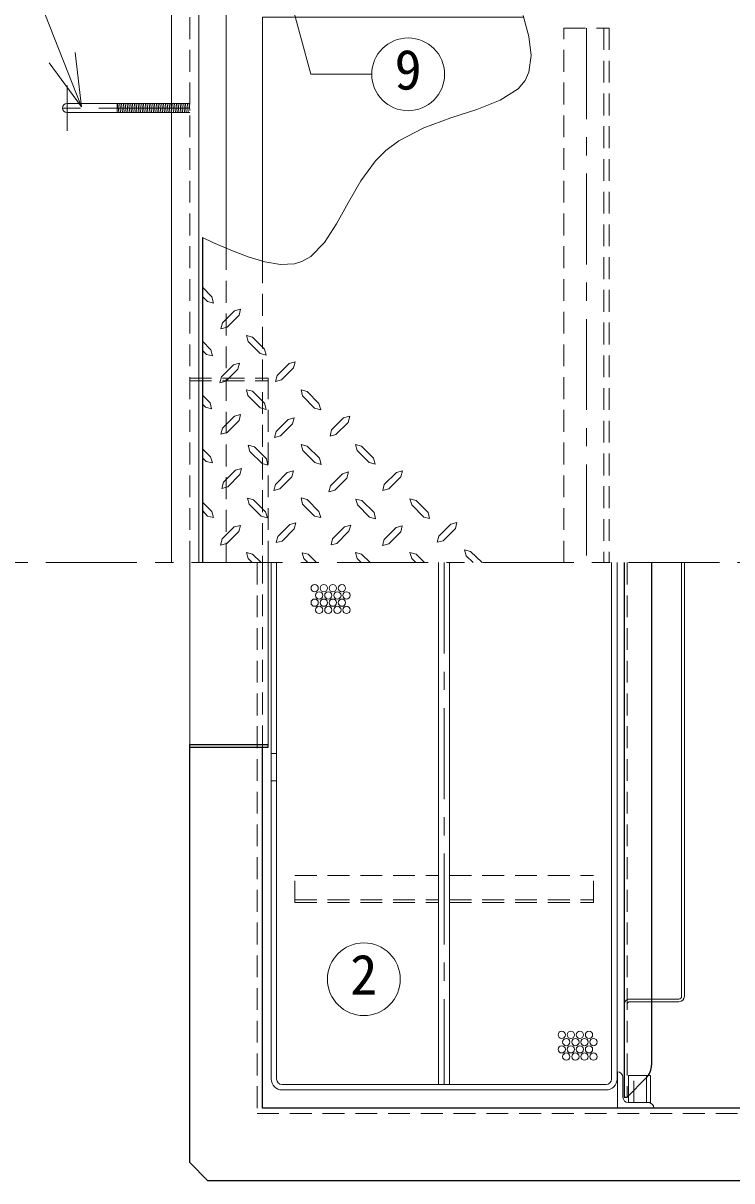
# Model space of a CAD drawing. Units: millimetres at full size, sheet at 1:10; details may follow other scales. Extents: x -2125 to 1925, y -1405 to 1405.
# Drawn here: x -1208 to -819, y 405 to 1042 of the extents above; entities that cross this region are included whole.
import ezdxf
from ezdxf.enums import TextEntityAlignment as Align

# ---------------------------------------------------------------- set-up
doc = ezdxf.new("R2010")
doc.units = ezdxf.units.MM
doc.header["$LTSCALE"] = 10
doc.linetypes.add('CHAIN1', pattern=[8, 5, -1, 1, -1])
doc.linetypes.add('DASHED1', pattern=[1.8, 1.2, -0.6])
doc.layers.add('0-6', color=5, linetype='Continuous', lineweight=25)
doc.layers.add('0-A', color=4, linetype='Continuous', lineweight=9)
doc.styles.add('ＭＳ ゴシック', font='')
doc.styles.get('ＭＳ ゴシック').set_extended_font_data('MS Gothic')

msp = doc.modelspace()

# ---------------------------------------------------------------- linework, layer by layer
at = {"layer": '0-6'}
for p, q in [((-878.05, 745.02), (-878.05, 451.02)), ((-863.05, 745.02), (-863.05, 468.73)), ((-865.95, 461.68), (-876.55, 451.02)), ((-878.05, 451.02), (-876.55, 451.02))]:
    msp.add_line(p, q, dxfattribs=at)
at = {"layer": '0-6', "color": 7, "linetype": 'DASHED1', "lineweight": 18}
msp.add_line((-876.55, 745.02), (-876.55, 451.02), dxfattribs=at)
at = {"layer": '0-6', "color": 4, "linetype": 'DASHED1', "lineweight": 9}
for p, q in [((-875.05, 505.02), (-863.05, 505.02)), ((-863.05, 503.52), (-875.05, 503.52))]:
    msp.add_line(p, q, dxfattribs=at)
for radius, start in [(3, 90.00252), (1.5, 90)]:
    msp.add_arc((-875.05, 502.02), radius, start, 180, dxfattribs=at)
at = {"layer": '0-6'}
msp.add_arc((-873.05, 468.73), 10, 315.18818, 0, dxfattribs=at)
at = {"layer": '0-A', "color": 7, "lineweight": 18}
for p, q in [((-1126.8, 1095.02), (-1126.8, 745.02)), ((-1111.8, 1080.02), (-1111.8, 745.02)), ((-1066.45, 1073.9), (-1050.3, 1013.6)), ((-1176.26, 995.74), (-1196.43, 1046.89)), ((-933.6, 1046.02), (-930.47, 1034.38)), ((-930.47, 1034.38), (-929.25, 1023.86)), ((-1176.26, 995.74), (-1179.67, 1025.54)), ((-1176.26, 995.74), (-1194.11, 1019.85)), ((-929.25, 1023.86), (-930.45, 1014.78)), ((-1050.3, 1013.6), (-1016.8, 1013.6)), ((-930.45, 1014.78), (-932.48, 1010.29)), ((-932.48, 1010.29), (-936.39, 1005.64)), ((-936.39, 1005.64), (-946.27, 999.33)), ((-1184.19, 997.52), (-1126.8, 997.52)), ((-959.03, 994.32), (-973.42, 989.6)), ((-946.27, 999.33), (-959.03, 994.32)), ((-1184.19, 992.52), (-1126.8, 992.52)), ((-973.42, 989.6), (-988.17, 984.17)), ((-988.17, 984.17), (-1002, 977.02)), ((-1002, 977.02), (-1009.1, 971.69)), ((-1009.1, 971.69), (-1014.67, 966.07)), ((-1014.67, 966.07), (-1022.83, 954.94)), ((-1022.83, 954.94), (-1029.77, 942.98)), ((-1029.77, 942.98), (-1036.19, 931.33)), ((-1036.19, 931.33), (-1042.77, 921.1)), ((-1104.03, 921.16), (-1109.8, 923.79)), ((-1094.19, 916.85), (-1104.03, 921.16)), ((-1042.77, 921.1), (-1050.21, 913.44)), ((-1084.62, 913.14), (-1094.19, 916.85)), ((-1075.49, 910.42), (-1084.62, 913.14)), ((-1055.19, 910.62), (-1059.25, 909.45)), ((-1050.21, 913.44), (-1055.19, 910.62)), ((-1066.98, 909.06), (-1075.49, 910.42)), ((-1059.25, 909.45), (-1066.98, 909.06)), ((-1116.8, 745.02), (-1116.8, 645.02)), ((-1073.8, 645.02), (-1073.8, 745.02)), ((-980.05, 745.02), (-980.05, 458.02)), ((-974.05, 745.02), (-974.05, 458.02)), ((-885.05, 461.02), (-885.05, 745.02)), ((-882.05, 745.02), (-882.05, 461.02)), ((-1072.05, 640.02), (-1069.05, 640.02)), ((-1072.05, 461.02), (-1072.05, 640.02)), ((-1069.05, 461.02), (-1069.05, 640.02)), ((-881.8, 445.02), (-881.8, 465.02)), ((-878.8, 451.02), (-878.8, 462.02)), ((-865.8, 448.02), (-865.8, 461.84)), ((-863.65, 463.02), (-864.84, 463.02)), ((-863.65, 448.02), (-863.65, 463.02)), ((-1066.05, 458.02), (-888.05, 458.02)), ((-888.05, 455.02), (-1066.05, 455.02)), ((-875.8, 448.02), (-875.8, 451.77)), ((-875.8, 448.02), (-863.65, 448.02))]:
    msp.add_line(p, q, dxfattribs=at)
at = {"layer": '0-A', "linetype": 'DASHED1'}
for p, q in [((-1116.8, 745.02), (-1116.8, 1075.02)), ((-889.3, 1039.02), (-889.3, 745.02)), ((-1126.8, 997.52), (-1116.8, 997.52)), ((-1126.73, 992.52), (-1126.8, 993.35)), ((-1125.72, 992.52), (-1126.13, 997.52)), ((-1124.72, 992.52), (-1125.13, 997.52)), ((-1123.72, 992.52), (-1124.13, 997.52)), ((-1122.71, 992.52), (-1123.12, 997.52)), ((-1121.71, 992.52), (-1122.12, 997.52)), ((-1120.71, 992.52), (-1121.12, 997.52)), ((-1119.7, 992.52), (-1120.11, 997.52)), ((-1118.7, 992.52), (-1119.11, 997.52)), ((-1117.7, 992.52), (-1118.11, 997.52)), ((-1116.8, 993.76), (-1117.1, 997.52)), ((-1126.8, 992.52), (-1116.8, 992.52)), ((-1096.8, 917.99), (-1096.8, 745.02)), ((-1076.8, 910.81), (-1076.8, 745.02)), ((-1116.8, 846.52), (-1073.8, 846.52)), ((-1116.8, 845.02), (-1073.8, 845.02)), ((-1073.8, 745.02), (-1073.8, 846.52)), ((-1072.05, 625.02), (-1069.05, 625.02)), ((-1059.05, 573.02), (-980.05, 573.02)), ((-1059.05, 558.02), (-1059.05, 573.02)), ((-974.05, 573.02), (-895.05, 573.02)), ((-895.05, 558.02), (-895.05, 573.02)), ((-1059.05, 559.52), (-980.05, 559.52)), ((-1059.05, 558.02), (-980.05, 558.02)), ((-974.05, 559.52), (-895.05, 559.52)), ((-974.05, 558.02), (-895.05, 558.02)), ((-875.8, 463.02), (-864.84, 463.02)), ((-875.8, 451.77), (-875.8, 463.02)), ((-872.8, 448.02), (-872.8, 463.02)), ((-865.8, 461.84), (-865.8, 463.02))]:
    msp.add_line(p, q, dxfattribs=at)
at = {"layer": '0-A'}
for p, q in [((-1096.8, 917.99), (-1096.8, 1065.02)), ((-1156.69, 997.52), (-1156.69, 992.52)), ((-1155.82, 992.52), (-1156.23, 997.52)), ((-1154.82, 992.52), (-1155.23, 997.52)), ((-1153.82, 992.52), (-1154.23, 997.52)), ((-1152.81, 992.52), (-1153.22, 997.52)), ((-1151.81, 992.52), (-1152.22, 997.52)), ((-1150.81, 992.52), (-1151.22, 997.52)), ((-1149.8, 992.52), (-1150.21, 997.52)), ((-1148.8, 992.52), (-1149.21, 997.52)), ((-1147.8, 992.52), (-1148.21, 997.52)), ((-1146.79, 992.52), (-1147.2, 997.52)), ((-1145.79, 992.52), (-1146.2, 997.52)), ((-1144.79, 992.52), (-1145.2, 997.52)), ((-1143.78, 992.52), (-1144.19, 997.52)), ((-1142.78, 992.52), (-1143.19, 997.52)), ((-1141.78, 992.52), (-1142.19, 997.52)), ((-1140.77, 992.52), (-1141.18, 997.52)), ((-1139.77, 992.52), (-1140.18, 997.52)), ((-1138.77, 992.52), (-1139.18, 997.52)), ((-1137.76, 992.52), (-1138.17, 997.52)), ((-1136.76, 992.52), (-1137.17, 997.52)), ((-1135.76, 992.52), (-1136.17, 997.52)), ((-1134.75, 992.52), (-1135.16, 997.52)), ((-1133.75, 992.52), (-1134.16, 997.52)), ((-1132.75, 992.52), (-1133.16, 997.52)), ((-1131.74, 992.52), (-1132.15, 997.52)), ((-1130.74, 992.52), (-1131.15, 997.52)), ((-1129.74, 992.52), (-1130.15, 997.52)), ((-1128.73, 992.52), (-1129.14, 997.52)), ((-1127.73, 992.52), (-1128.14, 997.52)), ((-1126.8, 993.35), (-1127.14, 997.52)), ((-1104.7, 891.18), (-1109.8, 896.47)), ((-1107.12, 888.66), (-1109.8, 891.34)), ((-1107.12, 888.66), (-1103.76, 887.82)), ((-1104.7, 891.18), (-1103.76, 887.82)), ((-1092.21, 883.51), (-1098.72, 876.9)), ((-1089.69, 881.1), (-1096.3, 874.48)), ((-1092.21, 883.51), (-1088.85, 884.46)), ((-1089.69, 881.1), (-1088.85, 884.46)), ((-1105.23, 862.09), (-1109.8, 866.84)), ((-1078.14, 859.99), (-1084.75, 866.61)), ((-1075.72, 862.51), (-1082.34, 869.02)), ((-1107.64, 859.57), (-1109.8, 861.73)), ((-1105.23, 862.09), (-1104.28, 858.73)), ((-1078.14, 859.99), (-1074.78, 859.15)), ((-1075.72, 862.51), (-1074.78, 859.15)), ((-1107.64, 859.57), (-1104.28, 858.73)), ((-1092.84, 853.9), (-1099.35, 847.29)), ((-1092.84, 853.9), (-1089.48, 854.74)), ((-1090.32, 851.49), (-1089.48, 854.74)), ((-1062.18, 854.53), (-1068.79, 847.92)), ((-1062.18, 854.53), (-1058.82, 855.48)), ((-1059.76, 852.12), (-1058.82, 855.48)), ((-1100.29, 843.93), (-1099.35, 847.29)), ((-1090.32, 851.49), (-1096.93, 844.77)), ((-1069.74, 844.66), (-1068.79, 847.92)), ((-1059.76, 852.12), (-1066.38, 845.5)), ((-1096.93, 844.77), (-1100.29, 843.93)), ((-1066.38, 845.5), (-1069.74, 844.66)), ((-1105.65, 833.01), (-1109.8, 837.16)), ((-1078.14, 830.17), (-1084.86, 836.89)), ((-1075.72, 832.69), (-1082.34, 839.31)), ((-1048.21, 830.07), (-1054.83, 836.68)), ((-1045.8, 832.48), (-1052.31, 839.1)), ((-1108.17, 830.49), (-1109.8, 832.12)), ((-1108.17, 830.49), (-1104.81, 829.65)), ((-1105.65, 833.01), (-1104.81, 829.65)), ((-1078.14, 830.17), (-1074.88, 829.33)), ((-1075.72, 832.69), (-1074.88, 829.33)), ((-1048.21, 830.07), (-1044.85, 829.12)), ((-1045.8, 832.48), (-1044.85, 829.12)), ((-1092.21, 825.66), (-1098.72, 819.04)), ((-1089.69, 823.24), (-1096.3, 816.52)), ((-1092.21, 825.66), (-1088.85, 826.5)), ((-1089.69, 823.24), (-1088.85, 826.5)), ((-1062.7, 823.77), (-1069.32, 817.15)), ((-1062.7, 823.77), (-1059.34, 824.71)), ((-1060.29, 821.35), (-1059.34, 824.71)), ((-1032.25, 824.61), (-1038.87, 817.99)), ((-1029.84, 822.19), (-1036.45, 815.58)), ((-1032.25, 824.61), (-1028.89, 825.55)), ((-1029.84, 822.19), (-1028.89, 825.55)), ((-1070.26, 813.9), (-1069.32, 817.15)), ((-1060.29, 821.35), (-1066.9, 814.74)), ((-1039.71, 814.63), (-1038.87, 817.99)), ((-1036.45, 815.58), (-1039.71, 814.63)), ((-1074.67, 802.03), (-1081.29, 808.65)), ((-1066.9, 814.74), (-1070.26, 813.9)), ((-1045.59, 802.45), (-1052.2, 809.07)), ((-1015.77, 802.56), (-1022.38, 809.17)), ((-1105.33, 803.19), (-1109.8, 807.65)), ((-1107.75, 800.67), (-1109.8, 802.72)), ((-1105.33, 803.19), (-1104.39, 799.83)), ((-1077.09, 799.62), (-1083.81, 806.23)), ((-1048, 800.04), (-1054.62, 806.65)), ((-1045.59, 802.45), (-1044.64, 799.09)), ((-1018.18, 800.14), (-1024.9, 806.76)), ((-1015.77, 802.56), (-1014.93, 799.2)), ((-1107.75, 800.67), (-1104.39, 799.83)), ((-1091.68, 795.84), (-1088.32, 796.78)), ((-1089.27, 793.42), (-1088.32, 796.78)), ((-1077.09, 799.62), (-1073.83, 798.67)), ((-1074.67, 802.03), (-1073.83, 798.67)), ((-1048, 800.04), (-1044.64, 799.09)), ((-1018.18, 800.14), (-1014.93, 799.2)), ((-1091.68, 795.84), (-1098.3, 789.22)), ((-1089.27, 793.42), (-1095.88, 786.81)), ((-1063.23, 794.68), (-1069.74, 788.07)), ((-1060.71, 792.27), (-1067.32, 785.55)), ((-1063.23, 794.68), (-1059.87, 795.52)), ((-1060.71, 792.27), (-1059.87, 795.52)), ((-1032.88, 793.95), (-1039.5, 787.33)), ((-1032.88, 793.95), (-1029.52, 794.89)), ((-1030.47, 791.53), (-1029.52, 794.89)), ((-1003.27, 794.68), (-1009.89, 788.07)), ((-1000.86, 792.27), (-1007.47, 785.55)), ((-1003.27, 794.68), (-999.91, 795.52)), ((-1000.86, 792.27), (-999.91, 795.52)), ((-1099.14, 785.86), (-1098.3, 789.22)), ((-1095.88, 786.81), (-1099.14, 785.86)), ((-1040.34, 783.97), (-1039.5, 787.33)), ((-1104.7, 773.16), (-1109.8, 778.25)), ((-1077.51, 770.53), (-1084.12, 777.15)), ((-1075.09, 772.95), (-1081.71, 779.56)), ((-1048.21, 770.64), (-1054.83, 777.25)), ((-1045.8, 773.16), (-1052.31, 779.67)), ((-1015.56, 772.53), (-1022.17, 779.14)), ((-995.82, 780.09), (-992.46, 779.25)), ((-994.87, 776.83), (-995.82, 780.09)), ((-988.26, 770.11), (-994.87, 776.83)), ((-985.84, 772.63), (-992.46, 779.25)), ((-1107.12, 770.64), (-1109.8, 773.7)), ((-1107.12, 770.64), (-1103.76, 769.8)), ((-1104.7, 773.16), (-1103.76, 769.8)), ((-1077.51, 770.53), (-1074.15, 769.59)), ((-1075.09, 772.95), (-1074.15, 769.59)), ((-1048.21, 770.64), (-1044.85, 769.8)), ((-1045.8, 773.16), (-1044.85, 769.8)), ((-1017.97, 770.11), (-1024.69, 776.73)), ((-1015.56, 772.53), (-1014.72, 769.17)), ((-985.84, 772.63), (-985, 769.27)), ((-1092.31, 764.65), (-1098.93, 758.04)), ((-1092.31, 764.65), (-1088.95, 765.49)), ((-1089.9, 762.24), (-1088.95, 765.49)), ((-1061.86, 766.02), (-1068.48, 759.4)), ((-1061.86, 766.02), (-1058.5, 766.86)), ((-1059.34, 763.6), (-1058.5, 766.86)), ((-1031.73, 764.76), (-1038.34, 758.14)), ((-1031.73, 764.76), (-1028.37, 765.6)), ((-1029.31, 762.34), (-1028.37, 765.6)), ((-1017.97, 770.11), (-1014.72, 769.17)), ((-1003.38, 764.44), (-1009.89, 757.83)), ((-1003.38, 764.44), (-1000.02, 765.28)), ((-1000.86, 762.03), (-1000.02, 765.28)), ((-988.26, 770.11), (-985, 769.27)), ((-973.35, 766.23), (-979.96, 759.61)), ((-973.35, 766.23), (-969.99, 767.07)), ((-970.83, 763.81), (-969.99, 767.07)), ((-1089.9, 762.24), (-1096.51, 755.52)), ((-1059.34, 763.6), (-1066.06, 756.88)), ((-1039.18, 754.78), (-1038.34, 758.14)), ((-1029.31, 762.34), (-1035.93, 755.62)), ((-1010.83, 754.47), (-1009.89, 757.83)), ((-1000.86, 762.03), (-1007.47, 755.31)), ((-970.83, 763.81), (-977.55, 757.09)), ((-1035.93, 755.62), (-1039.18, 754.78)), ((-1007.47, 755.31), (-1010.83, 754.47)), ((-965.89, 752.16), (-962.53, 751.21)), ((-964.95, 748.8), (-965.89, 752.16)), ((-1082.44, 745.02), (-1084.75, 747.33)), ((-1077.61, 745.02), (-1082.34, 749.74)), ((-1072.05, 640.02), (-1072.05, 745.02)), ((-1069.05, 745.02), (-1069.05, 640.02)), ((-1051.99, 745.02), (-1054.2, 747.22)), ((-1047.24, 745.02), (-1051.68, 749.64)), ((-1017.66, 745.02), (-1022.38, 749.74)), ((-995.82, 750.58), (-992.46, 749.74)), ((-994.87, 747.33), (-995.82, 750.58)), ((-992.56, 745.02), (-994.87, 747.33)), ((-987.73, 745.02), (-992.46, 749.74)), ((-961.17, 745.02), (-964.95, 748.8)), ((-956.19, 745.02), (-962.53, 751.21)), ((-846.55, 506.52), (-846.55, 745.02)), ((-845.05, 506.52), (-845.05, 745.02)), ((-863.05, 505.02), (-848.05, 505.02)), ((-863.05, 503.52), (-848.05, 503.52))]:
    msp.add_line(p, q, dxfattribs=at)
at = {"layer": '0-A', "color": 7, "linetype": 'DASHED1', "lineweight": 18}
for p, q in [((-911.3, 745.02), (-911.3, 1039.02)), ((-911.3, 1039.02), (-886.3, 1039.02)), ((-886.3, 1039.02), (-886.3, 745.02)), ((-1079.8, 745.02), (-1079.8, 442.02)), ((-1076.8, 643.52), (-1076.8, 745.02)), ((-1079.8, 442.02), (126.2, 442.02))]:
    msp.add_line(p, q, dxfattribs=at)
at = {"layer": '0-A', "linetype": 'CHAIN1'}
for p, q in [((-898.8, 1039.02), (-898.8, 745.02)), ((-1184.19, 1007.52), (-1184.19, 982.52)), ((-1116.8, 995.02), (-1196.69, 995.02)), ((-977.05, 745.02), (-977.05, 458.02))]:
    msp.add_line(p, q, dxfattribs=at)
at = {"layer": '0-A', "color": 5, "lineweight": 25}
for p, q in [((-1109.8, 923.79), (-1109.8, 745.02)), ((-1116.8, 645.02), (-1073.8, 645.02)), ((-1116.8, 415.02), (-1116.8, 645.02)), ((-1076.8, 445.02), (-1076.8, 643.52)), ((123.2, 445.02), (-1076.8, 445.02))]:
    msp.add_line(p, q, dxfattribs=at)
at = {"layer": '0-A'}
for points in [[(-1076.8, 910.62), (-1076.8, 1045.02), (-933.33, 1045.02)], [(-1096.3, 874.48), (-1099.66, 873.54), (-1098.72, 876.9)], [(-1084.75, 866.61), (-1085.7, 869.97), (-1082.34, 869.02)], [(-1084.86, 836.89), (-1085.7, 840.15), (-1082.34, 839.31)], [(-1054.83, 836.68), (-1055.67, 840.04), (-1052.31, 839.1)], [(-1096.3, 816.52), (-1099.66, 815.68), (-1098.72, 819.04)], [(-1083.81, 806.23), (-1084.65, 809.59), (-1081.29, 808.65)], [(-1054.62, 806.65), (-1055.56, 810.01), (-1052.2, 809.07)], [(-1024.9, 806.76), (-1025.74, 810.01), (-1022.38, 809.17)], [(-1030.47, 791.53), (-1037.08, 784.92), (-1040.34, 783.97)], [(-1067.32, 785.55), (-1070.68, 784.71), (-1069.74, 788.07)], [(-1007.47, 785.55), (-1010.73, 784.71), (-1009.89, 788.07)], [(-1084.12, 777.15), (-1085.07, 780.4), (-1081.71, 779.56)], [(-1054.83, 777.25), (-1055.67, 780.61), (-1052.31, 779.67)], [(-1024.69, 776.73), (-1025.53, 779.98), (-1022.17, 779.14)], [(-1096.51, 755.52), (-1099.87, 754.68), (-1098.93, 758.04)], [(-1066.06, 756.88), (-1069.32, 756.04), (-1068.48, 759.4)], [(-977.55, 757.09), (-980.8, 756.25), (-979.96, 759.61)], [(-1084.75, 747.33), (-1085.7, 750.69), (-1082.34, 749.74)], [(-1054.2, 747.22), (-1055.04, 750.48), (-1051.68, 749.64)], [(-1022.59, 745.02), (-1024.9, 747.33), (-1025.74, 750.69), (-1022.38, 749.74)]]:
    msp.add_lwpolyline(points, dxfattribs=at)
at = {"layer": '0-A', "linetype": 'CHAIN1'}
msp.add_lwpolyline([(-1355.8, 795.02), (-1355.8, 745.02), (563.2, 745.02)], dxfattribs=at)
at = {"layer": '0-A', "color": 5, "lineweight": 25}
for points in [[(-1116.8, 643.52), (-1073.8, 643.52), (-1073.8, 645.02)], [(153.2, 405.02), (-1106.8, 405.02), (-1116.8, 415.02)]]:
    msp.add_lwpolyline(points, dxfattribs=at)
at = {"layer": '0-A', "color": 7, "lineweight": 18}
for centre in [(-996.8, 1013.6), (-1021.14, 515.9)]:
    msp.add_circle(centre, 20, dxfattribs=at)
at = {"layer": '0-A'}
for centre in [(-1048.17, 731.02), (-1043.17, 731.02), (-1038.17, 731.02), (-1033.17, 731.02), (-1045.67, 727.02), (-1040.67, 727.02), (-1035.67, 727.02), (-1030.67, 727.02), (-1048.17, 723.02), (-1045.67, 719.02), (-1043.17, 723.02), (-1040.67, 719.02), (-1038.17, 723.02), (-1035.67, 719.02), (-1033.17, 723.02), (-1030.67, 719.02), (-912.43, 485.34), (-907.43, 485.34), (-902.43, 485.34), (-897.43, 485.34), (-912.43, 477.34), (-909.93, 481.34), (-907.43, 477.34), (-904.93, 481.34), (-902.43, 477.34), (-899.93, 481.34), (-897.43, 477.34), (-894.93, 481.34), (-909.93, 473.34), (-904.93, 473.34), (-899.93, 473.34), (-894.93, 473.34)]:
    msp.add_circle(centre, 2, dxfattribs=at)
at = {"layer": '0-A', "color": 7, "lineweight": 18}
for centre, radius, start, end in [((-1184.19, 995.02), 2.5, 90, 270), ((-881.8, 462.02), 3, 0, 90), ((-1066.05, 461.02), 6, 180, 270), ((-1066.05, 461.02), 3, 180, 270), ((-888.05, 461.02), 6, 270, 0), ((-888.05, 461.02), 3, 270, 0), ((-875.8, 451.02), 3, 180, 270), ((-864.8, 445.02), 3, 0, 90)]:
    msp.add_arc(centre, radius, start, end, dxfattribs=at)
at = {"layer": '0-A'}
for radius in [3, 1.5]:
    msp.add_arc((-848.05, 506.52), radius, 270, 0, dxfattribs=at)

# ---------------------------------------------------------------- texts
at = {"layer": '0-A', "color": 7, "style": 'ＭＳ ゴシック'}
for s, p in [('9', (-1004.3, 998.6)), ('2', (-1028.64, 500.9))]:
    msp.add_text(s, height=21.99, dxfattribs=at).set_placement(p, align=Align.BOTTOM_LEFT)

doc.saveas('drawing.dxf')
